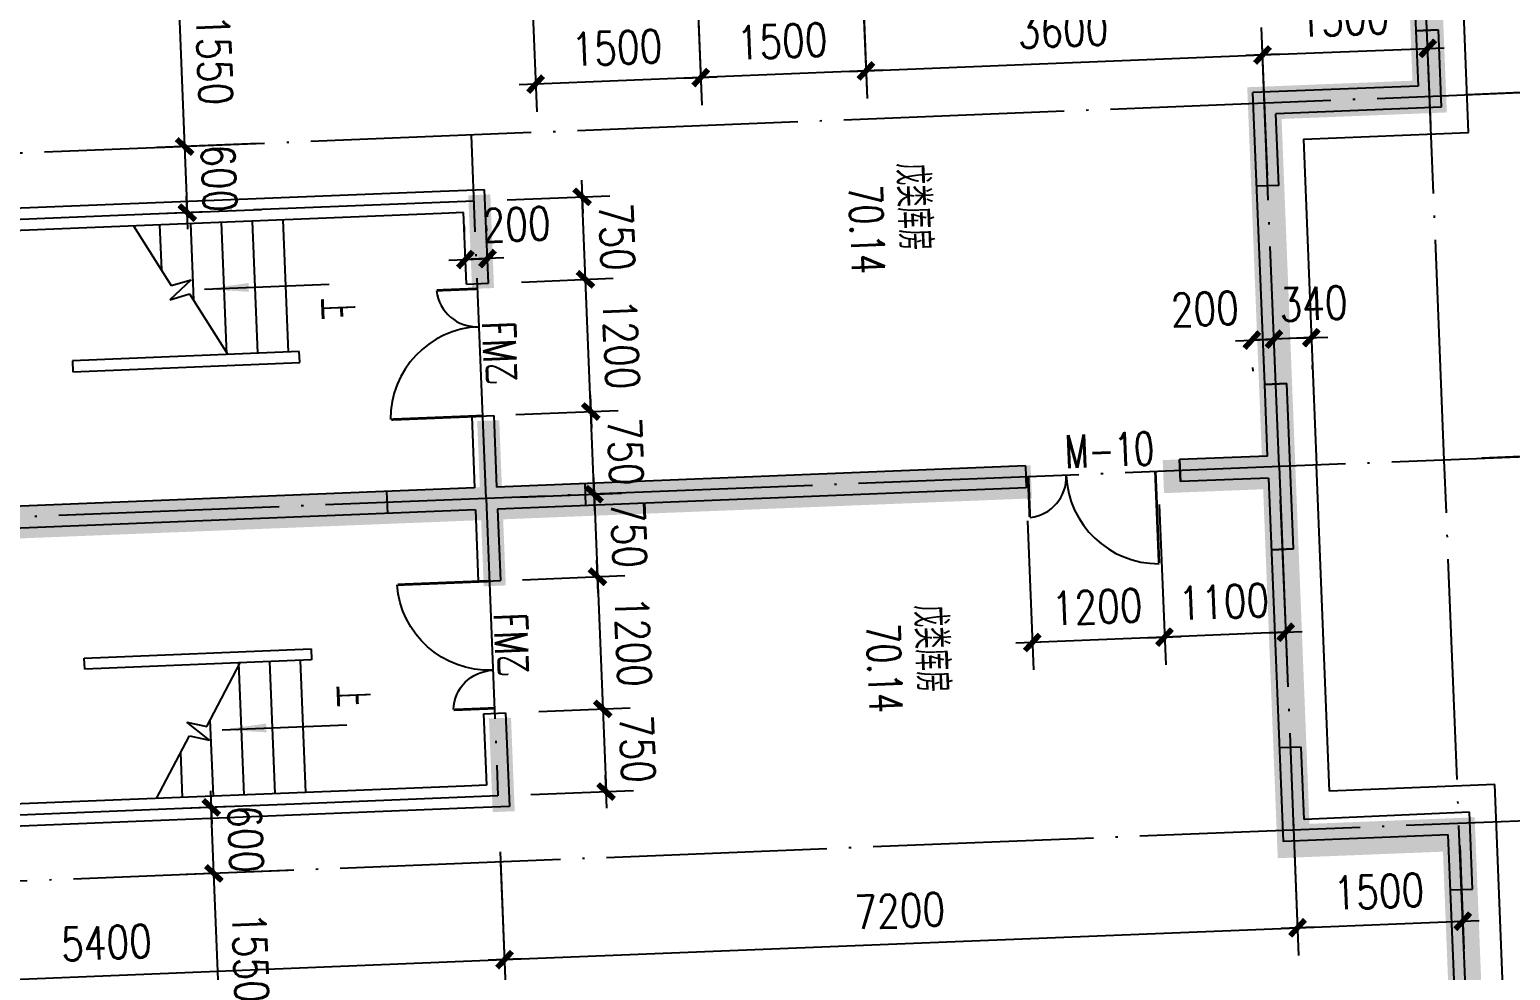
# Model space of a CAD drawing. Extents: x 634182 to 802382, y -1101880 to -864080.
# Drawn here: x 776821 to 790255, y -923969 to -915434 of the extents above; entities that cross this region are included whole.
import ezdxf
from ezdxf.enums import TextEntityAlignment as Align

# ---------------------------------------------------------------- set-up
doc = ezdxf.new("R2010")
doc.units = 0
doc.header["$LTSCALE"] = 1000
doc.header["$MEASUREMENT"] = 0
doc.linetypes.add('DOTE', pattern=[2.42, 2, -0.2, 0.02, -0.2])
doc.layers.get('0').update_dxf_attribs({"linetype": 'CONTINUOUS'})
doc.layers.get('DEFPOINTS').update_dxf_attribs({"linetype": 'CONTINUOUS'})
for name, color, linetype in [('AXIS', 3, 'CONTINUOUS'), ('DIM', 3, 'CONTINUOUS'), ('DOTE', 1, 'DOTE'), ('PUB_DIM', 3, 'CONTINUOUS'), ('PUB_TEXT', 7, 'CONTINUOUS'), ('STAIR', 2, 'CONTINUOUS'), ('WALL', 191, 'CONTINUOUS'), ('WINDOW', 2, 'CONTINUOUS'), ('剪力墙', 131, 'CONTINUOUS')]:
    doc.layers.add(name, color=color, linetype=linetype)
doc.styles.add('_Z', font='romans', dxfattribs={"width": 0.7, "bigfont": 'Z'})
doc.styles.add('DIM_FONT', font='simplex.shx', dxfattribs={"width": 0.8})
doc.styles.add('Z', font='romans', dxfattribs={"width": 0.8, "bigfont": 'z'})
doc.dimstyles.new('DIMN', dxfattribs={"dimtxt": 300, "dimasz": 1, "dimexe": 250, "dimexo": 300, "dimgap": 150, "dimtad": 1, "dimdec": 0, "dimzin": 0, "dimdsep": 46, "dimtxsty": 'DIM_FONT', "dimblk": '_DIMX', "dimblk1": '_DIMX', "dimblk2": '_DIMX', "dimcen": 2.5, "dimclrt": 7, "dimadec": 0, "dimazin": 0, "dimtfac": 1, "dimtdec": 0, "dimtix": 1, "dimtmove": 2, "dimatfit": 3, "dimldrblk": '_DIMX', "dimfxl": 0, "dimtolj": 1, "dimtzin": 0, "dimarcsym": 0})

# ---------------------------------------------------------------- blocks, each defined once
blk = doc.blocks.new('_ARROW')
blk.add_solid([(0, 0), (-1, 0.1), (-1, -0.1)])
blk = doc.blocks.new('_A2AKO')
at = {"const_width": 0.02}
for points in [[(-0.481, -0.001), (-0.481, -0.308)], [(0.481, 0.001), (0.481, -0.691)]]:
    blk.add_lwpolyline(points, dxfattribs=at)
for centre, radius, start, end in [((-0.501, -0.003), 0.307, 274.2492, 0.2101), ((0.505, 0.002), 0.699, 180.2762, 268.0603)]:
    blk.add_arc(centre, radius, start, end)
blk = doc.blocks.new('_DIMX')
blk.add_line((-150, 0), (150, 0))
at = {"const_width": 50}
blk.add_lwpolyline([(-70, -70), (70, 70)], dxfattribs=at)
blk = doc.blocks.new('*D200')
at = {"color": 0, "linetype": 'ByBlock'}
for p, q in [((784377, -914997), (784419, -916059)), ((782882, -915158), (782920, -916119)), ((784408, -915809), (782911, -915869))]:
    blk.add_line(p, q, dxfattribs=at)
at = {"layer": 'DEFPOINTS', "color": 0, "linetype": 'ByBlock'}
for p in [(784364, -914698), (782870, -914858), (782910, -915869)]:
    blk.add_point(p, dxfattribs=at)
at = {"color": 0, "linetype": 'ByBlock'}
for p, rotation in [((784409, -915809), 2.30000000000004), ((782910, -915869), 182.3)]:
    blk.add_blockref('_DIMX', p, dxfattribs=dict(at, rotation=rotation))
at = {"color": 7, "linetype": 'ByBlock', "insert": (783648, -915539), "char_height": 300, "attachment_point": 5, "rotation": 2.3, "style": 'DIM_FONT'}
blk.add_mtext('\\A1;1500', dxfattribs=at)
blk = doc.blocks.new('*D201')
at = {"color": 0, "linetype": 'ByBlock'}
for p, q in [((782878, -915058), (782920, -916119)), ((781383, -915218), (781422, -916179)), ((782909, -915869), (781413, -915929))]:
    blk.add_line(p, q, dxfattribs=at)
at = {"layer": 'DEFPOINTS', "color": 0, "linetype": 'ByBlock'}
for p in [(782866, -914758), (781371, -914918), (781412, -915929)]:
    blk.add_point(p, dxfattribs=at)
at = {"color": 0, "linetype": 'ByBlock'}
for p, rotation in [((781412, -915929), 182.3), ((782910, -915869), 2.30000000000004)]:
    blk.add_blockref('_DIMX', p, dxfattribs=dict(at, rotation=rotation))
at = {"color": 7, "linetype": 'ByBlock', "insert": (782149, -915599), "char_height": 300, "attachment_point": 5, "rotation": 2.3, "style": 'DIM_FONT'}
blk.add_mtext('\\A1;1500', dxfattribs=at)
blk = doc.blocks.new('*D211')
at = {"color": 0, "linetype": 'ByBlock'}
for p, q in [((778901, -916468), (777978, -916505)), ((778228, -916494), (778228, -916493)), ((778228, -916495), (778252, -917095)), ((778925, -917068), (778002, -917105)), ((778252, -917096), (778252, -917097))]:
    blk.add_line(p, q, dxfattribs=at)
at = {"layer": 'DEFPOINTS', "color": 0, "linetype": 'ByBlock'}
for p in [(779201, -916456), (778252, -917095), (779225, -917056)]:
    blk.add_point(p, dxfattribs=at)
at = {"color": 0, "linetype": 'ByBlock'}
for p, rotation in [((778228, -916495), 272.3000000000001), ((778252, -917095), 92.3000000000001)]:
    blk.add_blockref('_DIMX', p, dxfattribs=dict(at, rotation=rotation))
at = {"color": 7, "linetype": 'ByBlock', "insert": (778540, -916783), "char_height": 300, "attachment_point": 5, "rotation": 272.3, "style": 'DIM_FONT'}
blk.add_mtext('\\A1;600', dxfattribs=at)
blk = doc.blocks.new('*D223')
at = {"color": 0, "linetype": 'ByBlock'}
for p, q in [((779166, -923063), (778243, -923100)), ((778555, -924638), (778493, -923091)), ((779228, -924612), (778305, -924649))]:
    blk.add_line(p, q, dxfattribs=at)
at = {"layer": 'DEFPOINTS', "color": 0, "linetype": 'ByBlock'}
for p in [(778493, -923090), (779466, -923051), (779528, -924600)]:
    blk.add_point(p, dxfattribs=at)
at = {"color": 0, "linetype": 'ByBlock'}
for p, rotation in [((778493, -923090), 92.3000000000001), ((778555, -924639), 272.3000000000001)]:
    blk.add_blockref('_DIMX', p, dxfattribs=dict(at, rotation=rotation))
at = {"color": 7, "linetype": 'ByBlock', "insert": (778824, -923852), "char_height": 300, "attachment_point": 5, "rotation": 272.3, "style": 'DIM_FONT'}
blk.add_mtext('\\A1;1550', dxfattribs=at)
blk = doc.blocks.new('*D225')
at = {"color": 0, "linetype": 'ByBlock'}
for p, q in [((779142, -922463), (778219, -922501)), ((778469, -922489), (778469, -922488)), ((778493, -923090), (778469, -922490)), ((779166, -923063), (778243, -923100)), ((778493, -923091), (778493, -923092))]:
    blk.add_line(p, q, dxfattribs=at)
at = {"layer": 'DEFPOINTS', "color": 0, "linetype": 'ByBlock'}
for p in [(779442, -922451), (778469, -922490), (779466, -923051)]:
    blk.add_point(p, dxfattribs=at)
at = {"color": 0, "linetype": 'ByBlock'}
for p, rotation in [((778469, -922490), 272.3000000000001), ((778493, -923090), 92.3000000000001)]:
    blk.add_blockref('_DIMX', p, dxfattribs=dict(at, rotation=rotation))
at = {"color": 7, "linetype": 'ByBlock', "insert": (778781, -922778), "char_height": 300, "attachment_point": 5, "rotation": 272.3, "style": 'DIM_FONT'}
blk.add_mtext('\\A1;600', dxfattribs=at)
blk = doc.blocks.new('*D310')
at = {"color": 0, "linetype": 'ByBlock'}
for p, q in [((787069, -919743), (787128, -921196)), ((788168, -919699), (788227, -921152)), ((788216, -920902), (787118, -920946))]:
    blk.add_line(p, q, dxfattribs=at)
at = {"layer": 'DEFPOINTS', "color": 0, "linetype": 'ByBlock'}
for p in [(787057, -919443), (788156, -919399), (787117, -920946)]:
    blk.add_point(p, dxfattribs=at)
at = {"color": 0, "linetype": 'ByBlock'}
for p, rotation in [((787117, -920946), 182.3), ((788217, -920902), 2.30000000000004)]:
    blk.add_blockref('_DIMX', p, dxfattribs=dict(at, rotation=rotation))
at = {"color": 7, "linetype": 'ByBlock', "insert": (787655, -920625), "char_height": 300, "attachment_point": 5, "rotation": 2.3, "style": 'DIM_FONT'}
blk.add_mtext('\\A1;1100', dxfattribs=at)
blk = doc.blocks.new('*D311')
at = {"color": 0, "linetype": 'ByBlock'}
for p, q in [((787069, -919743), (787128, -921196)), ((785874, -919891), (785928, -921244)), ((787116, -920946), (785919, -920995))]:
    blk.add_line(p, q, dxfattribs=at)
at = {"layer": 'DEFPOINTS', "color": 0, "linetype": 'ByBlock'}
for p in [(787057, -919443), (785862, -919591), (785918, -920995)]:
    blk.add_point(p, dxfattribs=at)
at = {"color": 0, "linetype": 'ByBlock'}
for p, rotation in [((787117, -920946), 2.30000000000004), ((785918, -920995), 182.3)]:
    blk.add_blockref('_DIMX', p, dxfattribs=dict(at, rotation=rotation))
at = {"color": 7, "linetype": 'ByBlock', "insert": (786506, -920671), "char_height": 300, "attachment_point": 5, "rotation": 2.3, "style": 'DIM_FONT'}
blk.add_mtext('\\A1;1200', dxfattribs=at)
blk = doc.blocks.new('*D397')
at = {"color": 0, "linetype": 'ByBlock'}
for p, q in [((787909, -918251), (787908, -918251)), ((788110, -918243), (787910, -918251)), ((788110, -918243), (787910, -918251)), ((788111, -918243), (788112, -918243)), ((787921, -918533), (787920, -918501)), ((788121, -918525), (788120, -918493))]:
    blk.add_line(p, q, dxfattribs=at)
at = {"layer": 'DEFPOINTS', "color": 0, "linetype": 'ByBlock'}
for p in [(787909, -918233), (787910, -918251), (788109, -918225)]:
    blk.add_point(p, dxfattribs=at)
at = {"color": 0, "linetype": 'ByBlock'}
for p, rotation in [((787910, -918251), 2.30000000000001), ((788110, -918243), 182.3)]:
    blk.add_blockref('_DIMX', p, dxfattribs=dict(at, rotation=rotation))
at = {"color": 7, "linetype": 'ByBlock', "insert": (787483, -917968), "char_height": 300, "attachment_point": 5, "rotation": 2.3, "style": 'DIM_FONT'}
blk.add_mtext('\\A1;200', dxfattribs=at)
blk = doc.blocks.new('*D398')
at = {"color": 0, "linetype": 'ByBlock'}
for p, q in [((788448, -918229), (788111, -918243)), ((788121, -918525), (788120, -918493)), ((788461, -918511), (788459, -918479))]:
    blk.add_line(p, q, dxfattribs=at)
at = {"layer": 'DEFPOINTS', "color": 0, "linetype": 'ByBlock'}
for p in [(788109, -918225), (788110, -918243), (788449, -918211)]:
    blk.add_point(p, dxfattribs=at)
at = {"color": 0, "linetype": 'ByBlock'}
for p, rotation in [((788110, -918243), 182.3), ((788449, -918229), 2.30000000000004)]:
    blk.add_blockref('_DIMX', p, dxfattribs=dict(at, rotation=rotation))
at = {"color": 7, "linetype": 'ByBlock', "insert": (788469, -917920), "char_height": 300, "attachment_point": 5, "rotation": 2.3, "style": 'DIM_FONT'}
blk.add_mtext('\\A1;340', dxfattribs=at)
blk = doc.blocks.new('*D409')
at = {"color": 0, "linetype": 'ByBlock'}
for p, q in [((780763, -917220), (780765, -917270)), ((780963, -917212), (780965, -917262)), ((780775, -917520), (780975, -917512)), ((780775, -917520), (780975, -917512)), ((780976, -917512), (780977, -917512)), ((780774, -917520), (780773, -917520))]:
    blk.add_line(p, q, dxfattribs=at)
at = {"layer": 'DEFPOINTS', "color": 0, "linetype": 'ByBlock'}
for p in [(780975, -917512), (780975, -917512), (780775, -917520)]:
    blk.add_point(p, dxfattribs=at)
at = {"color": 0, "linetype": 'ByBlock'}
for p, rotation in [((780775, -917520), 2.30000000000004), ((780975, -917512), 182.3)]:
    blk.add_blockref('_DIMX', p, dxfattribs=dict(at, rotation=rotation))
at = {"color": 7, "linetype": 'ByBlock', "insert": (781239, -917201), "char_height": 300, "attachment_point": 5, "rotation": 2.3, "style": 'DIM_FONT'}
blk.add_mtext('\\A1;200', dxfattribs=at)
blk = doc.blocks.new('*D452')
at = {"color": 0, "linetype": 'ByBlock'}
for p, q in [((781232, -918927), (782162, -918889)), ((781912, -918898), (781912, -918897)), ((781942, -919649), (781912, -918899)), ((781262, -919676), (782192, -919639)), ((781942, -919650), (781943, -919651))]:
    blk.add_line(p, q, dxfattribs=at)
at = {"layer": 'DEFPOINTS', "color": 0, "linetype": 'ByBlock'}
for p in [(780932, -918939), (781912, -918899), (780962, -919688)]:
    blk.add_point(p, dxfattribs=at)
at = {"color": 0, "linetype": 'ByBlock'}
for p, rotation in [((781912, -918899), 272.3000000000001), ((781942, -919649), 92.3000000000001)]:
    blk.add_blockref('_DIMX', p, dxfattribs=dict(at, rotation=rotation))
at = {"color": 7, "linetype": 'ByBlock', "insert": (782227, -919262), "char_height": 300, "attachment_point": 5, "rotation": 272.3, "style": 'DIM_FONT'}
blk.add_mtext('\\A1;750', dxfattribs=at)
blk = doc.blocks.new('*D453')
at = {"color": 0, "linetype": 'ByBlock'}
for p, q in [((781283, -917724), (782114, -917690)), ((781912, -918898), (781864, -917701)), ((781232, -918927), (782162, -918889))]:
    blk.add_line(p, q, dxfattribs=at)
at = {"layer": 'DEFPOINTS', "color": 0, "linetype": 'ByBlock'}
for p in [(780984, -917736), (781864, -917700), (780932, -918939)]:
    blk.add_point(p, dxfattribs=at)
at = {"color": 0, "linetype": 'ByBlock'}
for p, rotation in [((781864, -917700), 92.3000000000001), ((781912, -918899), 272.3000000000001)]:
    blk.add_blockref('_DIMX', p, dxfattribs=dict(at, rotation=rotation))
at = {"color": 7, "linetype": 'ByBlock', "insert": (782188, -918288), "char_height": 300, "attachment_point": 5, "rotation": 272.3, "style": 'DIM_FONT'}
blk.add_mtext('\\A1;1200', dxfattribs=at)
blk = doc.blocks.new('*D454')
at = {"color": 0, "linetype": 'ByBlock'}
for p, q in [((781153, -916978), (782084, -916941)), ((781834, -916950), (781834, -916949)), ((781864, -917700), (781834, -916951)), ((781283, -917724), (782114, -917690)), ((781864, -917701), (781864, -917702))]:
    blk.add_line(p, q, dxfattribs=at)
at = {"layer": 'DEFPOINTS', "color": 0, "linetype": 'ByBlock'}
for p in [(781834, -916951), (780854, -916990), (780984, -917736)]:
    blk.add_point(p, dxfattribs=at)
at = {"color": 0, "linetype": 'ByBlock'}
for p, rotation in [((781834, -916951), 272.3000000000001), ((781864, -917700), 92.3000000000001)]:
    blk.add_blockref('_DIMX', p, dxfattribs=dict(at, rotation=rotation))
at = {"color": 7, "linetype": 'ByBlock', "insert": (782149, -917314), "char_height": 300, "attachment_point": 5, "rotation": 272.3, "style": 'DIM_FONT'}
blk.add_mtext('\\A1;750', dxfattribs=at)
blk = doc.blocks.new('*D455')
at = {"color": 0, "linetype": 'ByBlock'}
for p, q in [((781262, -919676), (782192, -919639)), ((781942, -919648), (781942, -919647)), ((781942, -919649), (781973, -920398)), ((781292, -920426), (782222, -920388)), ((781973, -920399), (781973, -920400))]:
    blk.add_line(p, q, dxfattribs=at)
at = {"layer": 'DEFPOINTS', "color": 0, "linetype": 'ByBlock'}
for p in [(780962, -919688), (780992, -920438), (781973, -920398)]:
    blk.add_point(p, dxfattribs=at)
at = {"color": 0, "linetype": 'ByBlock'}
for p, rotation in [((781942, -919649), 272.3000000000001), ((781973, -920398), 92.3000000000001)]:
    blk.add_blockref('_DIMX', p, dxfattribs=dict(at, rotation=rotation))
at = {"color": 7, "linetype": 'ByBlock', "insert": (782257, -920011), "char_height": 300, "attachment_point": 5, "rotation": 272.3, "style": 'DIM_FONT'}
blk.add_mtext('\\A1;750', dxfattribs=at)
blk = doc.blocks.new('*D457')
at = {"color": 0, "linetype": 'ByBlock'}
for p, q in [((781440, -921621), (782270, -921587)), ((782021, -921596), (782021, -921595)), ((782021, -921597), (782051, -922347)), ((781370, -922374), (782301, -922337)), ((782051, -922348), (782051, -922349))]:
    blk.add_line(p, q, dxfattribs=at)
at = {"layer": 'DEFPOINTS', "color": 0, "linetype": 'ByBlock'}
for p in [(781140, -921633), (782051, -922347), (781070, -922386)]:
    blk.add_point(p, dxfattribs=at)
at = {"color": 0, "linetype": 'ByBlock'}
for p, rotation in [((782021, -921597), 272.3000000000001), ((782051, -922347), 92.3000000000001)]:
    blk.add_blockref('_DIMX', p, dxfattribs=dict(at, rotation=rotation))
at = {"color": 7, "linetype": 'ByBlock', "insert": (782335, -921960), "char_height": 300, "attachment_point": 5, "rotation": 272.3, "style": 'DIM_FONT'}
blk.add_mtext('\\A1;750', dxfattribs=at)

msp = doc.modelspace()

# ---------------------------------------------------------------- linework, layer by layer
at = {"layer": 'AXIS'}
for p, q in [((794171.395, -915851.639), (789863.731, -916024.653)), ((794303.835, -919148.984), (789996.172, -919321.998))]:
    msp.add_line(p, q, dxfattribs=at)
at = {"layer": 'DOTE', "linetype": 'DOTE'}
for p, q in [((789654.993, -919339.056), (788862.692, -899612.485)), ((793462.123, -915883.483), (773930.387, -916667.958)), ((788156.202, -919399.254), (788023.767, -916101.905)), ((780962.015, -919688.193), (780829.581, -916390.858)), ((793594.558, -919180.829), (774067.56, -919965.097)), ((790256.981, -934326.95), (789655.004, -919339.049)), ((788156.212, -919399.232), (788288.647, -922696.565)), ((780962.015, -919688.194), (781070.371, -922386.011)), ((793727.002, -922478.132), (774200.006, -923262.427))]:
    msp.add_line(p, q, dxfattribs=at)
at = {"layer": 'DOTE'}
for p, q in [((780853.66, -916990.377), (773954.507, -917267.475)), ((781070.37, -922385.997), (774175.927, -922662.907))]:
    msp.add_line(p, q, dxfattribs=at)
at = {"layer": 'PUB_DIM'}
msp.add_line((790120.725, -916014.683), (792146.165, -915933.332), dxfattribs=at)
for points in [[(778406.997, -917789.209), (779537.905, -917743.787)], [(778567.52, -921785.966), (779698.428, -921740.546)]]:
    msp.add_lwpolyline(points, dxfattribs=at)
at = {"layer": 'STAIR'}
for p, q in [((777763.718, -917214.562), (778106.688, -917757.087)), ((778285.553, -917703.167), (778092.503, -917884.362)), ((778106.688, -917757.087), (778285.553, -917703.167)), ((778092.503, -917884.362), (778271.367, -917830.441)), ((778271.367, -917830.441), (778619.516, -918381.157)), ((778429.021, -921755.744), (778731.881, -921178.881)), ((778453.368, -921881.471), (778246.408, -921716.342)), ((778246.408, -921716.342), (778429.021, -921755.744)), ((777972.398, -922410.352), (778270.755, -921842.069)), ((778270.755, -921842.069), (778453.368, -921881.471))]:
    msp.add_line(p, q, dxfattribs=at)
at = {"layer": 'WALL'}
for p, q in [((789876.55, -916367.768), (789306.155, -902199.24)), ((789312.277, -913297.94), (789398.551, -915445.708)), ((789598.379, -915437.682), (789398.54, -915445.709)), ((789398.543, -915445.709), (789598.379, -915437.682)), ((789398.543, -915445.709), (789418.626, -915945.806)), ((789598.379, -915437.682), (789626.491, -916137.618)), ((789418.626, -915945.806), (787919.834, -916006.003)), ((788026.183, -918653.864), (787919.834, -916006.003)), ((789626.491, -916137.618), (788127.699, -916197.816)), ((788153.785, -916847.292), (788127.699, -916197.816)), ((788377.138, -916427.991), (789876.55, -916367.768)), ((788377.138, -916427.991), (788465.829, -918636.21)), ((780549.888, -916902.49), (775753.741, -917095.109)), ((780949.566, -916886.444), (780549.889, -916902.495)), ((780983.665, -917735.761), (780949.566, -916886.444)), ((788153.785, -916847.292), (787953.946, -916855.318)), ((780557.915, -917102.336), (775561.943, -917302.995)), ((780757.754, -917094.309), (780557.915, -917102.336)), ((780783.826, -917743.787), (780757.754, -917094.309)), ((780783.826, -917743.787), (780983.665, -917735.761)), ((779267.402, -918355.135), (777209.061, -918437.807)), ((777209.061, -918437.807), (777213.074, -918537.726)), ((779271.415, -918455.055), (779267.402, -918355.135)), ((777213.074, -918537.726), (779271.415, -918455.055)), ((788026.183, -918653.864), (788226.022, -918645.837)), ((788226.022, -918645.842), (788026.183, -918653.868)), ((788052.27, -919303.369), (788026.183, -918653.868)), ((788256.121, -919395.238), (788226.022, -918645.842)), ((788465.829, -918636.21), (788495.928, -919385.609)), ((780831.984, -918942.82), (781031.823, -918934.794)), ((780831.984, -918942.82), (781031.823, -918934.794)), ((780831.984, -918942.82), (780858.07, -919592.317)), ((780831.997, -918942.82), (780831.984, -918942.82)), ((781031.836, -918934.793), (781031.823, -918934.794)), ((781031.823, -918934.794), (781057.909, -919584.291)), ((785854.792, -919391.628), (781057.909, -919584.291)), ((785854.792, -919391.628), (785862.816, -919591.425)), ((788052.27, -919303.369), (787252.915, -919335.474)), ((787252.915, -919335.474), (787260.939, -919535.27)), ((787260.95, -919535.27), (787252.926, -919335.474)), ((788614.761, -922343.192), (788495.928, -919385.607)), ((788060.306, -919503.164), (787260.939, -919535.27)), ((788060.306, -919503.164), (788192.741, -922800.501)), ((788286.231, -920144.614), (788256.121, -919395.238)), ((780858.07, -919592.317), (775662.26, -919801.003)), ((780058.714, -919624.394), (780066.74, -919824.241)), ((785862.816, -919591.425), (781065.934, -919784.087)), ((781857.291, -919552.156), (781865.317, -919752.002)), ((780866.095, -919792.114), (775670.295, -920000.799)), ((780866.095, -919792.114), (780892.181, -920441.592)), ((781065.934, -919784.087), (781092.02, -920433.566)), ((788086.392, -920152.641), (788286.231, -920144.614)), ((788286.231, -920144.614), (788086.392, -920152.641)), ((780892.181, -920441.592), (781092.02, -920433.566)), ((780892.181, -920441.594), (781092.02, -920433.568)), ((780892.181, -920441.594), (781092.02, -920433.568)), ((780892.194, -920441.593), (780892.181, -920441.594)), ((780892.194, -920441.591), (781092.033, -920433.565)), ((781092.033, -920433.567), (781092.02, -920433.568)), ((777317.414, -921135.609), (779375.754, -921052.941)), ((777321.427, -921235.529), (777317.414, -921135.609)), ((779375.754, -921052.941), (779379.767, -921152.861)), ((779379.767, -921152.861), (777321.427, -921235.529)), ((780940.339, -921640.627), (781140.178, -921632.601)), ((780940.352, -921640.624), (781140.191, -921632.598)), ((780940.352, -921640.624), (780966.438, -922290.101)), ((781140.191, -921632.598), (781174.303, -922481.914)), ((788358.468, -921943.164), (788158.629, -921951.191)), ((788384.853, -922600.105), (788358.468, -921943.164)), ((780766.6, -922298.128), (775770.627, -922498.787)), ((780966.438, -922290.101), (780766.6, -922298.128)), ((790113.52, -922282.994), (788614.761, -922343.192)), ((790477.917, -931355.702), (790113.52, -922282.994)), ((781174.303, -922481.914), (780774.626, -922497.968)), ((780774.626, -922497.973), (775978.48, -922690.62)), ((789883.345, -922532.433), (788384.853, -922600.105)), ((789911.435, -923231.833), (789883.345, -922532.433)), ((789691.532, -922740.303), (788192.741, -922800.501)), ((789797.882, -925388.178), (789691.532, -922740.303)), ((789711.597, -923239.859), (789911.435, -923231.833))]:
    msp.add_line(p, q, dxfattribs=at)
at = {"layer": 'WINDOW'}
for p, q in [((778000.226, -917205.063), (778016.679, -917614.707)), ((778000.226, -917205.063), (778016.679, -917614.707)), ((778280.001, -917193.826), (778307.89, -917888.215)), ((778559.775, -917182.589), (778607.933, -918381.622)), ((778839.55, -917171.352), (778887.708, -918370.386)), ((778839.55, -917171.352), (778887.708, -918370.386)), ((779119.324, -917160.115), (779167.482, -918359.149)), ((778768.455, -922378.38), (778720.299, -921179.347)), ((779048.23, -922367.144), (779000.073, -921168.11)), ((779048.23, -922367.144), (779000.073, -921168.11)), ((779328.004, -922355.907), (779279.848, -921156.874)), ((778488.681, -922389.616), (778460.792, -921695.228)), ((778208.906, -922400.853), (778192.454, -921991.209)), ((778208.906, -922400.853), (778192.454, -921991.209))]:
    msp.add_line(p, q, dxfattribs=at)
at = {"layer": '剪力墙'}
for points, const_width in [([(781115.741, -905916.106), (780999.131, -902968.412), (788992.873, -902652.182), (789522.558, -916041.712), (788023.74, -916101.093), (788288.579, -922795.765), (789787.407, -922736.472), (790115.496, -931029.988), (788616.677, -931089.361), (789059.397, -942280.57), (790558.212, -942221.233), (790874.442, -950214.979), (789375.615, -950274.273), (789778.449, -960367.095)], 300), ([(780901.077, -916933.293), (780934.676, -917782.63)], 200), ([(780982.111, -918981.692), (781041.403, -920480.502)], 200), ([(785907.92, -919537.412), (775516.039, -919948.423)], 300), ([(788206.113, -919446.407), (787106.978, -919489.889)], 300), ([(781088.838, -921679.561), (781122.438, -922528.898)], 200)]:
    msp.add_lwpolyline(points, dxfattribs=dict(at, const_width=const_width))

# ---------------------------------------------------------------- block references
at = {"layer": 'PUB_DIM', "yscale": 400, "zscale": 400}
for p, xscale, rotation in [((778409.283, -917789.117), 400, 182.3), ((778569.806, -921785.875), -400, 2.299902095016607)]:
    msp.add_blockref('_ARROW', p, dxfattribs=dict(at, xscale=xscale, rotation=rotation))
at = {"layer": 'WINDOW', "yscale": 1200, "zscale": 1200}
for p, xscale, rotation in [((780907.005, -918362.183), 1200, 272.3000000000001), ((786457.571, -919467.478), 1200, 2.30000000000001), ((781013.527, -921014.345), -1200, 272.3000000000001)]:
    msp.add_blockref('_A2AKO', p, dxfattribs=dict(at, xscale=xscale, rotation=rotation))

# ---------------------------------------------------------------- texts
at = {"style": '_Z', "width": 0.7}
for rotation, p in [(272.3, (779445.923, -917870.901)), (272.2999021, (779587.109, -921386.208))]:
    msp.add_text('上', height=300, rotation=rotation, dxfattribs=at).set_placement(p)
at = {"layer": 'DIM', "style": 'Z', "width": 0.7}
msp.add_text('M-10', height=300, rotation=2.3, dxfattribs=at).set_placement((786217.882, -919414.915))
at = {"layer": 'PUB_TEXT', "style": 'Z', "width": 0.7}
for s, p in [('戊类库房', (784678.172, -916648.51)), ('FM乙', (780924.587, -918084.606)), ('戊类库房', (784839.221, -920657.996)), ('FM乙', (781030.963, -920733.136))]:
    msp.add_text(s, height=300, rotation=272.3, dxfattribs=at).set_placement(p)
for p in [(784433.569, -917651.001), (784593.508, -921633.12)]:
    msp.add_text('70.14', height=300, rotation=272.3, dxfattribs=at).set_placement(p, align=Align.MIDDLE_RIGHT)

# ---------------------------------------------------------------- dimensions: what is measured, and where the dimension line sits
at = {"layer": 'AXIS'}
for base, p1, p2, angle in [((778228.062, -916495.346), (779138.676, -914907.522), (779200.88, -916456.273), 272.3), ((788006.197, -915664.464), (784364.463, -914697.633), (788045.941, -916653.989), 2.3), ((789504.989, -915604.266), (788062.239, -917059.143), (789544.732, -916593.791), 2.3), ((782020.684, -921597.236), (780992.1, -920437.581), (781140.178, -921632.601), 272.3), ((788324.254, -923583.102), (781082.71, -922693.233), (788272.894, -922304.36), 2.3), ((789823.045, -923522.905), (788284.934, -922604.118), (789783.425, -922536.446), 2.3)]:
    msp.add_linear_dim(base=base, p1=p1, p2=p2, angle=angle, dimstyle='DIMN', dxfattribs=at).render()
for base, p1, p2, angle, picture, middle in [((781411.514, -915929.334), (782865.671, -914757.83), (781370.893, -914917.947), 2.3, '*D201', (782148.87, -915599.477)), ((782910.306, -915869.136), (784364.463, -914697.633), (782869.684, -914857.75), 2.3, '*D200', (783647.662, -915539.279)), ((778252.141, -917094.864), (779200.88, -916456.273), (779224.959, -917055.792), 272.3, '*D211', (778539.859, -916783.065)), ((781834.072, -916950.999), (780983.665, -917735.761), (780853.66, -916990.377), 272.3, '*D454', (782148.88, -917313.658)), ((781864.171, -917700.396), (780931.903, -918938.807), (780983.665, -917735.761), 272.3, '*D453', (782188.008, -918287.873)), ((781912.329, -918899.429), (780962.015, -919688.193), (780931.903, -918938.807), 272.3, '*D452', (782227.137, -919262.083)), ((781972.526, -920398.203), (780962.015, -919688.193), (780992.1, -920437.581), 272.3, '*D455', (782257.235, -920011.47)), ((785918.423, -920994.588), (787057.099, -919443.395), (785862.067, -919591.455), 2.3, '*D311', (786505.905, -920670.751)), ((787117.467, -920946.43), (788156.202, -919399.251), (787057.099, -919443.395), 2.3, '*D310', (787654.979, -920624.599)), ((782050.783, -922346.633), (781140.178, -921632.601), (781070.371, -922386.01), 272.3, '*D457', (782335.492, -921959.895)), ((778468.856, -922490.489), (779465.754, -923050.935), (779441.675, -922451.417), 272.3, '*D225', (778780.654, -922778.209)), ((778492.936, -923090.016), (779527.958, -924599.69), (779465.754, -923050.944), 272.3, '*D223', (778823.796, -923852.35))]:
    dim = msp.add_linear_dim(base=base, p1=p1, p2=p2, angle=angle, dimstyle='DIMN', dxfattribs=at)
    dim.commit()
    dim.dimension.update_dxf_attribs({"geometry": picture, "text_midpoint": middle})
for base, p1, p2, picture, middle in [((780974.676, -917511.631), (780774.837, -917519.657), (780974.676, -917511.631), '*D409', (781238.674, -917200.786)), ((787909.677, -918250.813), (788108.798, -918224.925), (787908.959, -918232.951), '*D397', (787483.048, -917967.707)), ((788109.516, -918242.787), (788448.524, -918211.28), (788108.798, -918224.925), '*D398', (788468.819, -917920.067))]:
    dim = msp.add_linear_dim(base=base, p1=p1, p2=p2, angle=2.3, dimstyle='DIMN', dxfattribs=at)
    dim.commit()
    dim.dimension.update_dxf_attribs({"geometry": picture, "text_midpoint": middle, "dimtype": 128})
msp.add_linear_dim(base=(781130.056, -923872.051), p1=(775687.058, -922909.944), p2=(781078.697, -922593.309), angle=2.3, location=(777518.759, -923716.854), dimstyle='DIMN', dxfattribs=at).render()
at = {"layer": 'PUB_DIM'}
msp.add_linear_dim(base=(797636.405, -1012090.024), p1=(789278.888, -902537.258, 284.642), p2=(793528.144, -1012255.028, 284.642), angle=272.3, dimstyle='DIMN', dxfattribs=at).render()

doc.saveas('drawing.dxf')
